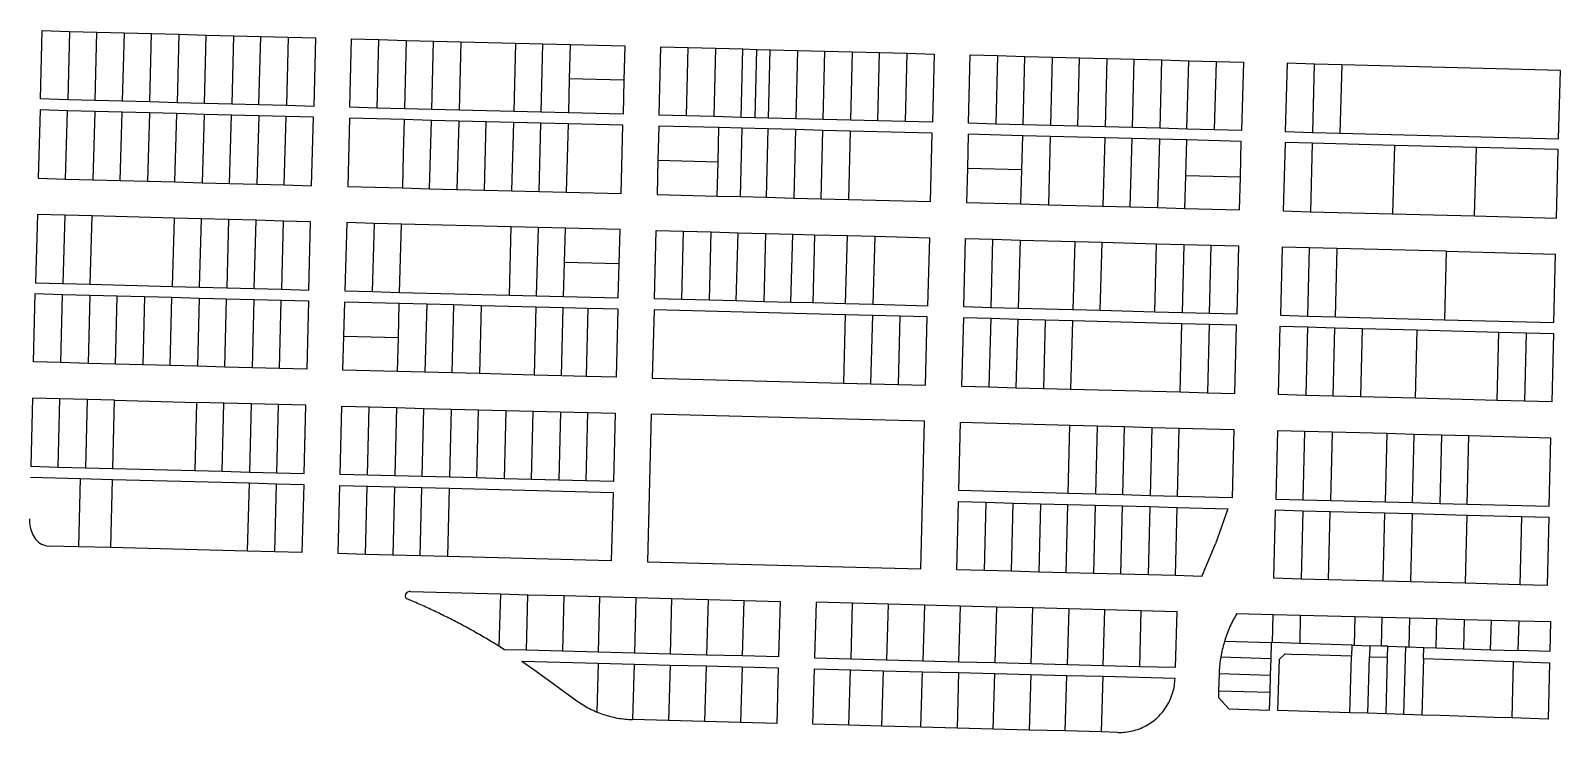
# Model space of a CAD drawing. Header units: inches. Extents: x 486468 to 494399, y 5455955 to 5460553.
# Drawn here: x 490093 to 490946, y 5456046 to 5456437 of the extents above; entities that cross this region are included whole.
import ezdxf

# ---------------------------------------------------------------- set-up
doc = ezdxf.new("R2010")
doc.units = ezdxf.units.IN
doc.header["$MEASUREMENT"] = 0
doc.layers.add('ParcelLines', color=10, linetype='Continuous')

msp = doc.modelspace()

# ---------------------------------------------------------------- linework, layer by layer
at = {"layer": 'ParcelLines', "color": 1}
for p, q in [((490098.775, 5456399.257), (490099.774, 5456437.357)), ((490099.774, 5456437.357), (490114.974, 5456436.947)), ((490114.974, 5456436.947), (490130.224, 5456436.537)), ((490129.225, 5456398.437), (490130.224, 5456436.537)), ((490130.224, 5456436.537), (490145.423, 5456436.127)), ((490145.423, 5456436.127), (490160.673, 5456435.717)), ((490160.673, 5456435.717), (490175.923, 5456435.307)), ((490175.923, 5456435.307), (490174.925, 5456397.207)), ((490175.923, 5456435.307), (490191.123, 5456434.898)), ((490191.123, 5456434.898), (490206.373, 5456434.488)), ((490206.373, 5456434.488), (490205.374, 5456396.388)), ((490206.373, 5456434.488), (490221.573, 5456434.079)), ((490220.574, 5456395.979), (490221.573, 5456434.079)), ((490221.573, 5456434.079), (490236.823, 5456433.669)), ((490236.823, 5456433.669), (490235.824, 5456395.569)), ((490236.823, 5456433.669), (490252.074, 5456433.259)), ((490252.074, 5456433.259), (490251.074, 5456395.159)), ((490271.175, 5456394.61), (490272.174, 5456432.71)), ((490272.174, 5456432.71), (490287.374, 5456432.32)), ((490286.375, 5456394.22), (490287.374, 5456432.32)), ((490287.374, 5456432.32), (490302.624, 5456431.931)), ((490302.624, 5456431.931), (490301.625, 5456393.831)), ((490302.624, 5456431.931), (490317.875, 5456431.541)), ((490316.875, 5456393.441), (490317.875, 5456431.541)), ((490317.875, 5456431.541), (490333.075, 5456431.151)), ((490333.075, 5456431.151), (490332.076, 5456393.051)), ((490333.075, 5456431.151), (490363.524, 5456430.373)), ((490363.524, 5456430.373), (490362.526, 5456392.273)), ((490363.524, 5456430.373), (490378.775, 5456429.983)), ((490377.776, 5456391.883), (490378.775, 5456429.983)), ((490378.775, 5456429.983), (490394.025, 5456429.594)), ((490394.025, 5456429.594), (490393.525, 5456410.564)), ((490394.025, 5456429.594), (490424.475, 5456428.814)), ((490424.475, 5456428.814), (490423.976, 5456409.764)), ((490443.576, 5456390.215), (490444.576, 5456428.315)), ((490444.576, 5456428.315), (490459.776, 5456427.915)), ((490458.827, 5456389.815), (490459.776, 5456427.915)), ((490459.776, 5456427.915), (490475.026, 5456427.516)), ((490475.026, 5456427.516), (490474.027, 5456389.425)), ((490475.026, 5456427.516), (490490.276, 5456427.116)), ((490489.277, 5456389.026), (490490.276, 5456427.116)), ((490490.276, 5456427.116), (490497.876, 5456426.916)), ((490497.876, 5456426.916), (490496.877, 5456388.836)), ((490497.876, 5456426.916), (490505.477, 5456426.716)), ((490504.477, 5456388.636), (490505.477, 5456426.716)), ((490505.477, 5456426.716), (490520.727, 5456426.317)), ((490520.727, 5456426.317), (490519.727, 5456388.236)), ((490520.727, 5456426.317), (490535.927, 5456425.917)), ((490534.978, 5456387.848), (490535.927, 5456425.917)), ((490535.927, 5456425.917), (490551.177, 5456425.518)), ((490551.177, 5456425.518), (490550.178, 5456387.458)), ((490551.177, 5456425.518), (490566.428, 5456425.119)), ((490565.428, 5456387.058), (490566.428, 5456425.119)), ((490566.428, 5456425.119), (490581.628, 5456424.719)), ((490581.628, 5456424.719), (490580.628, 5456386.669)), ((490581.628, 5456424.719), (490596.877, 5456424.319)), ((490596.877, 5456424.319), (490595.879, 5456386.269)), ((490615.979, 5456385.719), (490616.977, 5456423.82)), ((490616.977, 5456423.82), (490632.178, 5456423.42)), ((490632.178, 5456423.42), (490631.179, 5456385.32)), ((490632.178, 5456423.42), (490647.428, 5456423.01)), ((490646.428, 5456384.92), (490647.428, 5456423.01)), ((490647.428, 5456423.01), (490662.628, 5456422.611)), ((490662.628, 5456422.611), (490661.629, 5456384.52)), ((490662.628, 5456422.611), (490677.878, 5456422.201)), ((490676.829, 5456384.121), (490677.878, 5456422.201)), ((490677.878, 5456422.201), (490693.078, 5456421.791)), ((490693.078, 5456421.791), (490692.079, 5456383.721)), ((490693.078, 5456421.791), (490708.279, 5456421.392)), ((490707.279, 5456383.321), (490708.279, 5456421.392)), ((490708.279, 5456421.392), (490723.529, 5456420.982)), ((490723.529, 5456420.982), (490722.53, 5456382.923)), ((490723.529, 5456420.982), (490738.729, 5456420.582)), ((490737.73, 5456382.523), (490738.729, 5456420.582)), ((490738.729, 5456420.582), (490753.979, 5456420.173)), ((490753.979, 5456420.173), (490752.93, 5456382.123)), ((490753.979, 5456420.173), (490769.18, 5456419.773)), ((490769.18, 5456419.773), (490768.18, 5456381.723)), ((490793.58, 5456419.124), (490792.531, 5456381.074)), ((490808.78, 5456418.734), (490793.58, 5456419.124)), ((490807.781, 5456380.674), (490808.78, 5456418.734)), ((490824.03, 5456418.334), (490808.78, 5456418.734)), ((490824.03, 5456418.334), (490822.981, 5456380.284)), ((490945.828, 5456415.176), (490824.03, 5456418.334)), ((490393.525, 5456410.564), (490393.026, 5456391.494)), ((490408.725, 5456410.164), (490393.525, 5456410.564)), ((490423.976, 5456409.764), (490408.725, 5456410.164)), ((490423.976, 5456409.764), (490423.477, 5456390.714)), ((490944.829, 5456377.125), (490945.828, 5456415.176)), ((490113.975, 5456398.847), (490098.775, 5456399.257)), ((490129.225, 5456398.437), (490113.975, 5456398.847)), ((490098.575, 5456393.157), (490097.575, 5456355.057)), ((490113.825, 5456392.747), (490098.575, 5456393.157)), ((490129.075, 5456392.337), (490113.825, 5456392.747)), ((490144.275, 5456391.927), (490129.075, 5456392.337)), ((490144.425, 5456398.027), (490129.225, 5456398.437)), ((490159.525, 5456391.517), (490144.275, 5456391.927)), ((490159.675, 5456397.617), (490144.425, 5456398.027)), ((490174.725, 5456391.108), (490159.525, 5456391.517)), ((490174.925, 5456397.207), (490159.675, 5456397.617)), ((490173.725, 5456353.008), (490174.725, 5456391.108)), ((490189.975, 5456390.698), (490174.725, 5456391.108)), ((490190.124, 5456396.798), (490174.925, 5456397.207)), ((490205.224, 5456390.288), (490189.975, 5456390.698)), ((490205.374, 5456396.388), (490190.124, 5456396.798)), ((490204.225, 5456352.189), (490205.224, 5456390.288)), ((490220.424, 5456389.879), (490205.224, 5456390.288)), ((490220.574, 5456395.979), (490205.374, 5456396.388)), ((490235.824, 5456395.569), (490220.574, 5456395.979)), ((490251.074, 5456395.159), (490235.824, 5456395.569)), ((490286.375, 5456394.22), (490271.175, 5456394.61)), ((490301.625, 5456393.831), (490286.375, 5456394.22)), ((490316.875, 5456393.441), (490301.625, 5456393.831)), ((490332.076, 5456393.051), (490316.875, 5456393.441)), ((490362.526, 5456392.273), (490332.076, 5456393.051)), ((490377.776, 5456391.883), (490362.526, 5456392.273)), ((490393.026, 5456391.494), (490377.776, 5456391.883)), ((490458.827, 5456389.815), (490443.576, 5456390.215)), ((490220.424, 5456389.879), (490219.425, 5456351.779)), ((490235.674, 5456389.469), (490220.424, 5456389.879)), ((490234.676, 5456351.369), (490235.674, 5456389.469)), ((490250.874, 5456389.059), (490235.674, 5456389.469)), ((490249.925, 5456350.959), (490250.874, 5456389.059)), ((490270.974, 5456388.5), (490270.033, 5456350.458)), ((490301.475, 5456387.741), (490270.974, 5456388.5)), ((490316.675, 5456387.361), (490301.475, 5456387.741)), ((490315.676, 5456349.291), (490316.675, 5456387.361)), ((490331.926, 5456386.971), (490316.675, 5456387.361)), ((490331.926, 5456386.971), (490330.926, 5456348.901)), ((490347.176, 5456386.593), (490331.926, 5456386.971)), ((490346.176, 5456348.512), (490347.176, 5456386.593)), ((490362.376, 5456386.203), (490347.176, 5456386.593)), ((490362.376, 5456386.203), (490361.377, 5456348.123)), ((490377.626, 5456385.813), (490362.376, 5456386.203)), ((490376.627, 5456347.733), (490377.626, 5456385.813)), ((490392.827, 5456385.433), (490377.626, 5456385.813)), ((490392.827, 5456385.433), (490391.827, 5456347.343)), ((490423.327, 5456384.664), (490392.827, 5456385.433)), ((490422.328, 5456346.564), (490423.327, 5456384.664)), ((490443.427, 5456384.165), (490442.928, 5456365.114)), ((490476.927, 5456383.285), (490443.427, 5456384.165)), ((490474.027, 5456389.425), (490458.827, 5456389.815)), ((490489.277, 5456389.026), (490474.027, 5456389.425)), ((490476.428, 5456364.215), (490476.927, 5456383.285)), ((490489.727, 5456382.946), (490476.927, 5456383.285)), ((490489.727, 5456382.946), (490488.729, 5456344.845)), ((490496.877, 5456388.836), (490489.277, 5456389.026)), ((490504.327, 5456382.566), (490489.727, 5456382.946)), ((490504.477, 5456388.636), (490496.877, 5456388.836)), ((490503.329, 5456344.467), (490504.327, 5456382.566)), ((490519.578, 5456382.167), (490504.327, 5456382.566)), ((490519.727, 5456388.236), (490504.477, 5456388.636)), ((490519.578, 5456382.167), (490518.579, 5456344.067)), ((490534.778, 5456381.768), (490519.578, 5456382.167)), ((490534.978, 5456387.848), (490519.727, 5456388.236)), ((490533.778, 5456343.667), (490534.778, 5456381.768)), ((490550.028, 5456381.368), (490534.778, 5456381.768)), ((490550.178, 5456387.458), (490534.978, 5456387.848)), ((490565.428, 5456387.058), (490550.178, 5456387.458)), ((490580.628, 5456386.669), (490565.428, 5456387.058)), ((490595.879, 5456386.269), (490580.628, 5456386.669)), ((490631.179, 5456385.32), (490615.979, 5456385.719)), ((490646.428, 5456384.92), (490631.179, 5456385.32)), ((490661.629, 5456384.52), (490646.428, 5456384.92)), ((490676.829, 5456384.121), (490661.629, 5456384.52)), ((490692.079, 5456383.721), (490676.829, 5456384.121)), ((490707.279, 5456383.321), (490692.079, 5456383.721)), ((490722.53, 5456382.923), (490707.279, 5456383.321)), ((490737.73, 5456382.523), (490722.53, 5456382.923)), ((490752.93, 5456382.123), (490737.73, 5456382.523)), ((490768.18, 5456381.723), (490752.93, 5456382.123)), ((490550.028, 5456381.368), (490549.029, 5456343.267)), ((490595.729, 5456380.169), (490550.028, 5456381.368)), ((490594.729, 5456342.068), (490595.729, 5456380.169)), ((490615.829, 5456379.619), (490615.329, 5456360.569)), ((490646.23, 5456378.82), (490615.829, 5456379.619)), ((490645.73, 5456359.77), (490646.23, 5456378.82)), ((490661.479, 5456378.42), (490646.23, 5456378.82)), ((490661.479, 5456378.42), (490660.481, 5456340.351)), ((490691.929, 5456377.621), (490661.479, 5456378.42)), ((490691.929, 5456377.621), (490690.881, 5456339.541)), ((490707.13, 5456377.222), (490691.929, 5456377.621)), ((490706.131, 5456339.142), (490707.13, 5456377.222)), ((490722.33, 5456376.822), (490707.13, 5456377.222)), ((490722.33, 5456376.822), (490721.332, 5456338.742)), ((490737.58, 5456376.423), (490722.33, 5456376.822)), ((490737.03, 5456356.472), (490737.58, 5456376.423)), ((490767.981, 5456375.623), (490737.58, 5456376.423)), ((490767.461, 5456355.673), (490767.981, 5456375.623)), ((490792.381, 5456374.974), (490791.333, 5456336.873)), ((490807.581, 5456374.584), (490792.381, 5456374.974)), ((490792.531, 5456381.074), (490807.781, 5456380.674)), ((490807.581, 5456374.584), (490806.583, 5456336.474)), ((490853.281, 5456373.395), (490807.581, 5456374.584)), ((490807.781, 5456380.674), (490822.981, 5456380.284)), ((490822.981, 5456380.284), (490944.829, 5456377.125)), ((490853.281, 5456373.395), (490852.282, 5456335.284)), ((490898.98, 5456372.205), (490853.281, 5456373.395)), ((490442.928, 5456365.114), (490442.428, 5456346.064)), ((490442.928, 5456365.114), (490476.428, 5456364.215)), ((490897.932, 5456334.105), (490898.98, 5456372.205)), ((490944.629, 5456371.025), (490898.98, 5456372.205)), ((490943.631, 5456332.926), (490944.629, 5456371.025)), ((490475.929, 5456345.185), (490476.428, 5456364.215)), ((490615.329, 5456360.569), (490614.83, 5456341.569)), ((490645.73, 5456359.77), (490615.329, 5456360.569)), ((490645.23, 5456340.759), (490645.73, 5456359.77)), ((490736.532, 5456338.332), (490737.03, 5456356.472)), ((490767.461, 5456355.673), (490737.03, 5456356.472)), ((490097.575, 5456355.057), (490112.825, 5456354.647)), ((490112.825, 5456354.647), (490128.075, 5456354.237)), ((490128.075, 5456354.237), (490143.275, 5456353.827)), ((490143.275, 5456353.827), (490158.525, 5456353.417)), ((490158.525, 5456353.417), (490173.725, 5456353.008)), ((490173.725, 5456353.008), (490188.975, 5456352.598)), ((490188.975, 5456352.598), (490204.225, 5456352.189)), ((490204.225, 5456352.189), (490219.425, 5456351.779)), ((490219.425, 5456351.779), (490234.676, 5456351.369)), ((490234.676, 5456351.369), (490249.925, 5456350.959)), ((490270.033, 5456350.458), (490300.476, 5456349.68)), ((490300.476, 5456349.68), (490315.676, 5456349.291)), ((490315.676, 5456349.291), (490330.926, 5456348.901)), ((490330.926, 5456348.901), (490346.176, 5456348.512)), ((490346.176, 5456348.512), (490361.377, 5456348.123)), ((490361.377, 5456348.123), (490376.627, 5456347.733)), ((490376.627, 5456347.733), (490391.827, 5456347.343)), ((490766.982, 5456337.523), (490767.461, 5456355.673)), ((490391.827, 5456347.343), (490422.328, 5456346.564)), ((490442.428, 5456346.064), (490475.929, 5456345.185)), ((490475.929, 5456345.185), (490488.729, 5456344.845)), ((490488.729, 5456344.845), (490503.329, 5456344.467)), ((490503.329, 5456344.467), (490518.579, 5456344.067)), ((490518.579, 5456344.067), (490533.778, 5456343.667)), ((490533.778, 5456343.667), (490549.029, 5456343.267)), ((490549.029, 5456343.267), (490594.729, 5456342.068)), ((490614.83, 5456341.569), (490645.23, 5456340.759)), ((490645.23, 5456340.759), (490660.481, 5456340.351)), ((490660.481, 5456340.351), (490690.881, 5456339.541)), ((490690.881, 5456339.541), (490706.131, 5456339.142)), ((490706.131, 5456339.142), (490721.332, 5456338.742)), ((490097.076, 5456334.957), (490096.077, 5456296.907)), ((490112.326, 5456334.547), (490097.076, 5456334.957)), ((490127.526, 5456334.137), (490112.326, 5456334.547)), ((490173.225, 5456332.908), (490127.526, 5456334.137)), ((490173.225, 5456332.908), (490172.226, 5456294.858)), ((490188.475, 5456332.498), (490173.225, 5456332.908)), ((490203.675, 5456332.089), (490188.475, 5456332.498)), ((490218.926, 5456331.679), (490203.675, 5456332.089)), ((490234.126, 5456331.269), (490218.926, 5456331.679)), ((490249.376, 5456330.859), (490234.126, 5456331.269)), ((490248.377, 5456292.809), (490249.376, 5456330.859)), ((490721.332, 5456338.742), (490736.532, 5456338.332)), ((490736.532, 5456338.332), (490766.982, 5456337.523)), ((490791.333, 5456336.873), (490806.583, 5456336.474)), ((490806.583, 5456336.474), (490852.282, 5456335.284)), ((490852.282, 5456335.284), (490897.932, 5456334.105)), ((490897.932, 5456334.105), (490943.631, 5456332.926)), ((490269.476, 5456330.36), (490268.477, 5456292.31)), ((490284.726, 5456329.97), (490269.476, 5456330.36)), ((490284.726, 5456329.97), (490283.727, 5456291.92)), ((490299.926, 5456329.58), (490284.726, 5456329.97)), ((490298.928, 5456291.53), (490299.926, 5456329.58)), ((490361.177, 5456328.013), (490299.926, 5456329.58)), ((490360.179, 5456289.963), (490361.177, 5456328.013)), ((490376.077, 5456327.633), (490361.177, 5456328.013)), ((490391.327, 5456327.243), (490376.077, 5456327.633)), ((490390.828, 5456308.213), (490391.327, 5456327.243)), ((490421.778, 5456326.464), (490391.327, 5456327.243)), ((490421.278, 5456307.464), (490421.778, 5456326.464)), ((490440.929, 5456287.914), (490441.928, 5456325.964)), ((490441.928, 5456325.964), (490457.129, 5456325.565)), ((490456.129, 5456287.514), (490457.129, 5456325.565)), ((490457.129, 5456325.565), (490472.379, 5456325.165)), ((490472.379, 5456325.165), (490471.379, 5456287.116)), ((490472.379, 5456325.165), (490487.579, 5456324.766)), ((490486.58, 5456286.716), (490487.579, 5456324.766)), ((490487.579, 5456324.766), (490502.829, 5456324.366)), ((490502.829, 5456324.366), (490501.83, 5456286.316)), ((490502.829, 5456324.366), (490518.08, 5456323.967)), ((490517.03, 5456285.916), (490518.08, 5456323.967)), ((490518.08, 5456323.967), (490530.23, 5456323.647)), ((490530.23, 5456323.647), (490529.23, 5456285.597)), ((490530.23, 5456323.647), (490548.53, 5456323.167)), ((490547.481, 5456285.117), (490548.53, 5456323.167)), ((490548.53, 5456323.167), (490563.729, 5456322.768)), ((490563.729, 5456322.768), (490562.731, 5456284.717)), ((490563.729, 5456322.768), (490594.18, 5456321.968)), ((490594.18, 5456321.968), (490593.182, 5456283.918)), ((490613.281, 5456283.369), (490614.28, 5456321.469)), ((490614.28, 5456321.469), (490629.48, 5456321.069)), ((490628.531, 5456282.969), (490629.48, 5456321.069)), ((490629.48, 5456321.069), (490644.731, 5456320.66)), ((490644.731, 5456320.66), (490643.731, 5456282.57)), ((490644.731, 5456320.66), (490675.181, 5456319.851)), ((490675.181, 5456319.851), (490674.182, 5456281.77)), ((490675.181, 5456319.851), (490690.381, 5456319.451)), ((490689.382, 5456281.371), (490690.381, 5456319.451)), ((490690.381, 5456319.451), (490720.832, 5456318.642)), ((490719.833, 5456280.571), (490720.832, 5456318.642)), ((490720.832, 5456318.642), (490736.032, 5456318.232)), ((490736.032, 5456318.232), (490735.083, 5456280.171)), ((490736.032, 5456318.232), (490751.232, 5456317.832)), ((490750.283, 5456279.772), (490751.232, 5456317.832)), ((490751.232, 5456317.832), (490766.483, 5456317.422)), ((490766.483, 5456317.422), (490765.484, 5456279.373)), ((490790.833, 5456316.773), (490789.834, 5456278.723)), ((490806.033, 5456316.383), (490790.833, 5456316.773)), ((490805.084, 5456278.314), (490806.033, 5456316.383)), ((490821.283, 5456315.984), (490806.033, 5456316.383)), ((490821.283, 5456315.984), (490820.284, 5456277.914)), ((490882.182, 5456314.405), (490821.283, 5456315.984)), ((490882.182, 5456314.405), (490881.183, 5456276.294)), ((490882.182, 5456314.405), (490943.082, 5456312.826)), ((490421.278, 5456307.464), (490390.828, 5456308.213)), ((490420.779, 5456288.414), (490421.278, 5456307.464)), ((490942.082, 5456274.676), (490943.082, 5456312.826)), ((490096.077, 5456296.907), (490111.327, 5456296.497)), ((490111.327, 5456296.497), (490126.526, 5456296.087)), ((490094.928, 5456252.757), (490095.927, 5456290.807)), ((490095.927, 5456290.807), (490111.127, 5456290.407)), ((490110.128, 5456252.357), (490111.127, 5456290.407)), ((490111.127, 5456290.407), (490126.377, 5456289.997)), ((490126.377, 5456289.997), (490125.378, 5456251.957)), ((490126.377, 5456289.997), (490141.626, 5456289.587)), ((490126.526, 5456296.087), (490172.226, 5456294.858)), ((490141.626, 5456289.587), (490156.826, 5456289.187)), ((490156.826, 5456289.187), (490172.076, 5456288.778)), ((490172.076, 5456288.778), (490187.276, 5456288.378)), ((490172.226, 5456294.858), (490187.476, 5456294.448)), ((490187.276, 5456288.378), (490202.526, 5456287.969)), ((490187.476, 5456294.448), (490202.676, 5456294.039)), ((490202.526, 5456287.969), (490217.776, 5456287.569)), ((490202.676, 5456294.039), (490217.926, 5456293.629)), ((490217.926, 5456293.629), (490233.126, 5456293.219)), ((490233.126, 5456293.219), (490248.377, 5456292.809)), ((490268.477, 5456292.31), (490283.727, 5456291.92)), ((490283.727, 5456291.92), (490298.928, 5456291.53)), ((490298.928, 5456291.53), (490360.179, 5456289.963)), ((490360.179, 5456289.963), (490375.078, 5456289.583)), ((490375.078, 5456289.583), (490390.328, 5456289.193)), ((490390.328, 5456289.193), (490420.779, 5456288.414)), ((490456.129, 5456287.514), (490440.929, 5456287.914)), ((490217.776, 5456287.569), (490232.977, 5456287.169)), ((490232.977, 5456287.169), (490248.227, 5456286.759)), ((490248.227, 5456286.759), (490247.227, 5456248.709)), ((490267.827, 5456267.16), (490268.327, 5456286.21)), ((490268.327, 5456286.21), (490298.778, 5456285.44)), ((490298.778, 5456285.44), (490314.028, 5456285.051)), ((490314.028, 5456285.051), (490329.228, 5456284.672)), ((490329.228, 5456284.672), (490344.478, 5456284.282)), ((490344.478, 5456284.282), (490374.929, 5456283.513)), ((490374.929, 5456283.513), (490373.93, 5456245.473)), ((490374.929, 5456283.513), (490390.178, 5456283.133)), ((490390.178, 5456283.133), (490403.878, 5456282.783)), ((490403.878, 5456282.783), (490420.629, 5456282.364)), ((490420.629, 5456282.364), (490419.63, 5456244.313)), ((490440.729, 5456281.814), (490439.731, 5456243.764)), ((490547.331, 5456279.017), (490440.729, 5456281.814)), ((490471.379, 5456287.116), (490456.129, 5456287.514)), ((490486.58, 5456286.716), (490471.379, 5456287.116)), ((490501.83, 5456286.316), (490486.58, 5456286.716)), ((490517.03, 5456285.916), (490501.83, 5456286.316)), ((490529.23, 5456285.597), (490517.03, 5456285.916)), ((490547.481, 5456285.117), (490529.23, 5456285.597)), ((490562.731, 5456284.717), (490547.481, 5456285.117)), ((490593.182, 5456283.918), (490562.731, 5456284.717)), ((490628.531, 5456282.969), (490613.281, 5456283.369)), ((490643.731, 5456282.57), (490628.531, 5456282.969)), ((490674.182, 5456281.77), (490643.731, 5456282.57)), ((490689.382, 5456281.371), (490674.182, 5456281.77)), ((490719.833, 5456280.571), (490689.382, 5456281.371)), ((490735.083, 5456280.171), (490719.833, 5456280.571)), ((490750.283, 5456279.772), (490735.083, 5456280.171)), ((490765.484, 5456279.373), (490750.283, 5456279.772)), ((490547.331, 5456279.017), (490546.332, 5456240.967)), ((490562.581, 5456278.617), (490547.331, 5456279.017)), ((490561.582, 5456240.567), (490562.581, 5456278.617)), ((490577.781, 5456278.217), (490562.581, 5456278.617)), ((490577.781, 5456278.217), (490576.782, 5456240.167)), ((490593.032, 5456277.818), (490577.781, 5456278.217)), ((490592.032, 5456239.768), (490593.032, 5456277.818)), ((490613.132, 5456277.269), (490612.133, 5456239.219)), ((490628.331, 5456276.869), (490613.132, 5456277.269)), ((490628.331, 5456276.869), (490627.333, 5456238.819)), ((490643.582, 5456276.47), (490628.331, 5456276.869)), ((490642.583, 5456238.419), (490643.582, 5456276.47)), ((490658.782, 5456276.07), (490643.582, 5456276.47)), ((490658.782, 5456276.07), (490657.784, 5456238.019)), ((490674.032, 5456275.67), (490658.782, 5456276.07)), ((490673.033, 5456237.62), (490674.032, 5456275.67)), ((490734.883, 5456274.071), (490674.032, 5456275.67)), ((490733.934, 5456236.022), (490734.883, 5456274.071)), ((490750.133, 5456273.672), (490734.883, 5456274.071)), ((490750.133, 5456273.672), (490749.134, 5456235.622)), ((490765.334, 5456273.273), (490750.133, 5456273.672)), ((490764.384, 5456235.222), (490765.334, 5456273.273)), ((490788.735, 5456234.523), (490789.684, 5456272.623)), ((490789.684, 5456272.623), (490804.934, 5456272.223)), ((490789.834, 5456278.723), (490805.084, 5456278.314)), ((490804.934, 5456272.223), (490803.985, 5456234.113)), ((490804.934, 5456272.223), (490820.134, 5456271.824)), ((490805.084, 5456278.314), (490820.284, 5456277.914)), ((490819.185, 5456233.713), (490820.134, 5456271.824)), ((490820.134, 5456271.824), (490835.384, 5456271.424)), ((490820.284, 5456277.914), (490881.183, 5456276.294)), ((490835.384, 5456271.424), (490834.435, 5456233.304)), ((490835.384, 5456271.424), (490865.834, 5456270.624)), ((490881.183, 5456276.294), (490942.082, 5456274.676)), ((490267.328, 5456248.16), (490267.827, 5456267.16)), ((490267.827, 5456267.16), (490298.278, 5456266.41)), ((490865.834, 5456270.624), (490864.834, 5456232.495)), ((490865.834, 5456270.624), (490911.483, 5456269.426)), ((490910.534, 5456231.285), (490911.483, 5456269.426)), ((490911.483, 5456269.426), (490926.733, 5456269.026)), ((490926.733, 5456269.026), (490925.734, 5456230.885)), ((490926.733, 5456269.026), (490941.933, 5456268.626)), ((490941.933, 5456268.626), (490940.983, 5456230.475)), ((490110.128, 5456252.357), (490094.928, 5456252.757)), ((490125.378, 5456251.957), (490110.128, 5456252.357)), ((490140.628, 5456251.547), (490125.378, 5456251.957)), ((490155.828, 5456251.138), (490140.628, 5456251.547)), ((490171.078, 5456250.728), (490155.828, 5456251.138)), ((490186.328, 5456250.329), (490171.078, 5456250.728)), ((490201.527, 5456249.929), (490186.328, 5456250.329)), ((490216.777, 5456249.519), (490201.527, 5456249.929)), ((490231.977, 5456249.119), (490216.777, 5456249.519)), ((490247.227, 5456248.709), (490231.977, 5456249.119)), ((490297.778, 5456247.39), (490267.328, 5456248.16)), ((490313.028, 5456247.002), (490297.778, 5456247.39)), ((490328.229, 5456246.622), (490313.028, 5456247.002)), ((490343.479, 5456246.242), (490328.229, 5456246.622)), ((490373.93, 5456245.473), (490343.479, 5456246.242)), ((490389.18, 5456245.083), (490373.93, 5456245.473)), ((490402.88, 5456244.733), (490389.18, 5456245.083)), ((490419.63, 5456244.313), (490402.88, 5456244.733)), ((490439.731, 5456243.764), (490546.332, 5456240.967)), ((490546.332, 5456240.967), (490561.582, 5456240.567)), ((490561.582, 5456240.567), (490576.782, 5456240.167)), ((490576.782, 5456240.167), (490592.032, 5456239.768)), ((490612.133, 5456239.219), (490627.333, 5456238.819)), ((490627.333, 5456238.819), (490642.583, 5456238.419)), ((490642.583, 5456238.419), (490657.784, 5456238.019)), ((490657.784, 5456238.019), (490673.033, 5456237.62)), ((490673.033, 5456237.62), (490733.934, 5456236.022)), ((490094.378, 5456232.657), (490093.378, 5456194.607)), ((490109.628, 5456232.247), (490094.378, 5456232.657)), ((490108.628, 5456194.207), (490109.628, 5456232.247)), ((490124.878, 5456231.847), (490109.628, 5456232.247)), ((490124.878, 5456231.847), (490123.878, 5456193.807)), ((490140.078, 5456231.437), (490124.878, 5456231.847)), ((490139.078, 5456193.407), (490140.078, 5456231.437)), ((490140.078, 5456231.437), (490185.778, 5456230.219)), ((490201.028, 5456229.819), (490185.778, 5456230.219)), ((490216.228, 5456229.419), (490201.028, 5456229.819)), ((490231.477, 5456229.009), (490216.228, 5456229.419)), ((490230.479, 5456191.009), (490231.477, 5456229.009)), ((490246.678, 5456228.609), (490231.477, 5456229.009)), ((490245.729, 5456190.609), (490246.678, 5456228.609)), ((490733.934, 5456236.022), (490749.134, 5456235.622)), ((490749.134, 5456235.622), (490764.384, 5456235.222)), ((490803.985, 5456234.113), (490788.735, 5456234.523)), ((490819.185, 5456233.713), (490803.985, 5456234.113)), ((490834.435, 5456233.304), (490819.185, 5456233.713)), ((490864.834, 5456232.495), (490834.435, 5456233.304)), ((490910.534, 5456231.285), (490864.834, 5456232.495)), ((490925.734, 5456230.885), (490910.534, 5456231.285)), ((490940.983, 5456230.475), (490925.734, 5456230.885)), ((490265.829, 5456190.06), (490266.778, 5456228.06)), ((490266.778, 5456228.06), (490282.028, 5456227.67)), ((490282.028, 5456227.67), (490297.278, 5456227.29)), ((490297.278, 5456227.29), (490296.28, 5456189.28)), ((490297.278, 5456227.29), (490312.479, 5456226.902)), ((490312.479, 5456226.902), (490327.729, 5456226.522)), ((490327.729, 5456226.522), (490342.929, 5456226.142)), ((490342.929, 5456226.142), (490358.18, 5456225.752)), ((490358.18, 5456225.752), (490357.18, 5456187.722)), ((490358.18, 5456225.752), (490373.43, 5456225.363)), ((490372.43, 5456187.332), (490373.43, 5456225.363)), ((490373.43, 5456225.363), (490388.63, 5456224.983)), ((490388.63, 5456224.983), (490403.88, 5456224.593)), ((490402.881, 5456186.553), (490403.88, 5456224.593)), ((490403.88, 5456224.593), (490419.081, 5456224.213)), ((490419.081, 5456224.213), (490418.081, 5456186.163)), ((490439.181, 5456223.664), (490437.032, 5456141.464)), ((490591.483, 5456219.668), (490439.181, 5456223.664)), ((490589.335, 5456137.417), (490591.483, 5456219.668)), ((490610.584, 5456181.068), (490611.583, 5456219.118)), ((490611.583, 5456219.118), (490672.484, 5456217.519)), ((490671.535, 5456179.44), (490672.484, 5456217.519)), ((490672.484, 5456217.519), (490687.734, 5456217.12)), ((490687.734, 5456217.12), (490686.735, 5456179.04)), ((490687.734, 5456217.12), (490702.934, 5456216.721)), ((490701.986, 5456178.64), (490702.934, 5456216.721)), ((490702.934, 5456216.721), (490718.184, 5456216.321)), ((490718.184, 5456216.321), (490717.186, 5456178.241)), ((490718.184, 5456216.321), (490733.434, 5456215.921)), ((490732.436, 5456177.831), (490733.434, 5456215.921)), ((490733.434, 5456215.921), (490763.885, 5456215.122)), ((490763.885, 5456215.122), (490762.887, 5456177.021)), ((490788.235, 5456214.422), (490787.237, 5456176.373)), ((490803.436, 5456214.022), (490788.235, 5456214.422)), ((490802.487, 5456175.973), (490803.436, 5456214.022)), ((490818.686, 5456213.614), (490803.436, 5456214.022)), ((490818.686, 5456213.614), (490817.687, 5456175.573)), ((490849.136, 5456212.804), (490818.686, 5456213.614)), ((490849.136, 5456212.804), (490848.187, 5456174.763)), ((490864.336, 5456212.404), (490849.136, 5456212.804)), ((490863.387, 5456174.354), (490864.336, 5456212.404)), ((490879.586, 5456211.994), (490864.336, 5456212.404)), ((490879.586, 5456211.994), (490878.636, 5456173.945)), ((490894.785, 5456211.595), (490879.586, 5456211.994)), ((490893.836, 5456173.545), (490894.785, 5456211.595)), ((490940.485, 5456210.376), (490894.785, 5456211.595)), ((490939.536, 5456172.326), (490940.485, 5456210.376)), ((490093.378, 5456194.607), (490108.628, 5456194.207)), ((490108.628, 5456194.207), (490123.878, 5456193.807)), ((490093.228, 5456188.557), (490120.978, 5456187.817)), ((490120.978, 5456187.817), (490138.928, 5456187.337)), ((490123.878, 5456193.807), (490139.078, 5456193.407)), ((490138.928, 5456187.337), (490215.079, 5456185.319)), ((490139.078, 5456193.407), (490184.778, 5456192.209)), ((490184.778, 5456192.209), (490200.028, 5456191.809)), ((490200.028, 5456191.809), (490215.229, 5456191.409)), ((490215.229, 5456191.409), (490230.479, 5456191.009)), ((490230.479, 5456191.009), (490245.729, 5456190.609)), ((490281.03, 5456189.67), (490265.829, 5456190.06)), ((490296.28, 5456189.28), (490281.03, 5456189.67)), ((490311.479, 5456188.891), (490296.28, 5456189.28)), ((490326.73, 5456188.502), (490311.479, 5456188.891)), ((490341.93, 5456188.112), (490326.73, 5456188.502)), ((490357.18, 5456187.722), (490341.93, 5456188.112)), ((490372.43, 5456187.332), (490357.18, 5456187.722)), ((490387.631, 5456186.943), (490372.43, 5456187.332)), ((490402.881, 5456186.553), (490387.631, 5456186.943)), ((490418.081, 5456186.163), (490402.881, 5456186.553)), ((490215.079, 5456185.319), (490230.329, 5456184.909)), ((490229.329, 5456146.909), (490230.329, 5456184.909)), ((490230.329, 5456184.909), (490245.529, 5456184.509)), ((490245.529, 5456184.509), (490244.53, 5456146.51)), ((490264.68, 5456145.96), (490265.63, 5456183.96)), ((490265.63, 5456183.96), (490280.88, 5456183.57)), ((490280.88, 5456183.57), (490296.13, 5456183.18)), ((490296.13, 5456183.18), (490295.131, 5456145.161)), ((490296.13, 5456183.18), (490311.33, 5456182.791)), ((490310.331, 5456144.761), (490311.33, 5456182.791)), ((490311.33, 5456182.791), (490326.58, 5456182.402)), ((490326.58, 5456182.402), (490325.581, 5456144.362)), ((490326.58, 5456182.402), (490417.931, 5456180.063)), ((490417.931, 5456180.063), (490416.933, 5456141.963)), ((490671.535, 5456179.44), (490610.584, 5456181.068)), ((490686.735, 5456179.04), (490671.535, 5456179.44)), ((490701.986, 5456178.64), (490686.735, 5456179.04)), ((490717.186, 5456178.241), (490701.986, 5456178.64)), ((490732.436, 5456177.831), (490717.186, 5456178.241)), ((490762.887, 5456177.021), (490732.436, 5456177.831)), ((490609.435, 5456136.918), (490610.434, 5456174.968)), ((490610.434, 5456174.968), (490625.684, 5456174.558)), ((490625.684, 5456174.558), (490624.686, 5456136.508)), ((490625.684, 5456174.558), (490640.885, 5456174.158)), ((490639.886, 5456136.108), (490640.885, 5456174.158)), ((490640.885, 5456174.158), (490656.135, 5456173.749)), ((490656.135, 5456173.749), (490655.136, 5456135.698)), ((490656.135, 5456173.749), (490671.385, 5456173.35)), ((490670.386, 5456135.3), (490671.385, 5456173.35)), ((490671.385, 5456173.35), (490686.585, 5456172.95)), ((490686.585, 5456172.95), (490685.586, 5456134.89)), ((490686.585, 5456172.95), (490701.836, 5456172.54)), ((490700.836, 5456134.49), (490701.836, 5456172.54)), ((490701.836, 5456172.54), (490717.036, 5456172.14)), ((490717.036, 5456172.14), (490716.086, 5456134.08)), ((490717.036, 5456172.14), (490732.286, 5456171.731)), ((490731.287, 5456133.68), (490732.286, 5456171.731)), ((490732.286, 5456171.731), (490760.538, 5456170.979)), ((490760.538, 5456170.979), (490753.695, 5456151.483)), ((490786.138, 5456132.222), (490787.087, 5456170.273)), ((490787.087, 5456170.273), (490802.338, 5456169.873)), ((490787.237, 5456176.373), (490802.487, 5456175.973)), ((490802.338, 5456169.873), (490801.338, 5456131.822)), ((490802.338, 5456169.873), (490817.537, 5456169.473)), ((490802.487, 5456175.973), (490817.687, 5456175.573)), ((490816.588, 5456131.423), (490817.537, 5456169.473)), ((490817.537, 5456169.473), (490847.987, 5456168.673)), ((490817.687, 5456175.573), (490848.187, 5456174.763)), ((490847.038, 5456130.623), (490847.987, 5456168.673)), ((490847.987, 5456168.673), (490863.237, 5456168.274)), ((490848.187, 5456174.763), (490863.387, 5456174.354)), ((490863.387, 5456174.354), (490878.636, 5456173.945)), ((490878.636, 5456173.945), (490893.836, 5456173.545)), ((490893.836, 5456173.545), (490939.536, 5456172.326)), ((490863.237, 5456168.274), (490862.287, 5456130.224)), ((490863.237, 5456168.274), (490893.686, 5456167.475)), ((490893.686, 5456167.475), (490892.737, 5456129.425)), ((490893.686, 5456167.475), (490924.136, 5456166.675)), ((490924.136, 5456166.675), (490923.186, 5456128.625)), ((490924.136, 5456166.675), (490939.386, 5456166.276)), ((490939.386, 5456166.276), (490938.436, 5456128.225)), ((490745.915, 5456133.288), (490753.695, 5456151.483)), ((490119.979, 5456149.777), (490103.73, 5456150.207)), ((490137.929, 5456149.308), (490119.979, 5456149.777)), ((490214.079, 5456147.309), (490137.929, 5456149.308)), ((490229.329, 5456146.909), (490214.079, 5456147.309)), ((490244.53, 5456146.51), (490229.329, 5456146.909)), ((490279.88, 5456145.56), (490264.68, 5456145.96)), ((490295.131, 5456145.161), (490279.88, 5456145.56)), ((490310.331, 5456144.761), (490295.131, 5456145.161)), ((490325.581, 5456144.362), (490310.331, 5456144.761)), ((490416.933, 5456141.963), (490325.581, 5456144.362)), ((490437.032, 5456141.464), (490589.335, 5456137.417)), ((490624.686, 5456136.508), (490609.435, 5456136.918)), ((490639.886, 5456136.108), (490624.686, 5456136.508)), ((490655.136, 5456135.698), (490639.886, 5456136.108)), ((490670.386, 5456135.3), (490655.136, 5456135.698)), ((490685.586, 5456134.89), (490670.386, 5456135.3)), ((490700.836, 5456134.49), (490685.586, 5456134.89)), ((490716.086, 5456134.08), (490700.836, 5456134.49)), ((490731.287, 5456133.68), (490716.086, 5456134.08)), ((490745.915, 5456133.288), (490731.287, 5456133.68)), ((490801.338, 5456131.822), (490786.138, 5456132.222)), ((490816.588, 5456131.423), (490801.338, 5456131.822)), ((490847.038, 5456130.623), (490816.588, 5456131.423)), ((490862.287, 5456130.224), (490847.038, 5456130.623)), ((490892.737, 5456129.425), (490862.287, 5456130.224)), ((490923.186, 5456128.625), (490892.737, 5456129.425)), ((490938.436, 5456128.225), (490923.186, 5456128.625)), ((490305.081, 5456124.811), (490355.082, 5456123.492)), ((490355.082, 5456123.492), (490370.332, 5456123.082)), ((490370.332, 5456123.082), (490390.433, 5456122.553)), ((490390.433, 5456122.553), (490389.633, 5456091.573)), ((490390.433, 5456122.553), (490410.533, 5456122.024)), ((490409.734, 5456091.054), (490410.533, 5456122.024)), ((490410.533, 5456122.024), (490430.633, 5456121.494)), ((490430.633, 5456121.494), (490429.834, 5456090.524)), ((490430.633, 5456121.494), (490450.734, 5456120.964)), ((490449.884, 5456089.994), (490450.734, 5456120.964)), ((490450.734, 5456120.964), (490470.834, 5456120.425)), ((490470.834, 5456120.425), (490469.985, 5456089.465)), ((490470.834, 5456120.425), (490490.934, 5456119.895)), ((490490.085, 5456088.935), (490490.934, 5456119.895)), ((490490.934, 5456119.895), (490511.034, 5456119.365)), ((490511.034, 5456119.365), (490510.135, 5456088.415)), ((490531.134, 5456118.866), (490530.236, 5456087.816)), ((490551.235, 5456118.337), (490531.134, 5456118.866)), ((490551.235, 5456118.337), (490550.336, 5456087.297)), ((490571.335, 5456117.807), (490551.235, 5456118.337)), ((490570.435, 5456086.777), (490571.335, 5456117.807)), ((490591.435, 5456117.277), (490571.335, 5456117.807)), ((490591.435, 5456117.277), (490590.536, 5456086.257)), ((490611.536, 5456116.748), (490591.435, 5456117.277)), ((490610.636, 5456085.737), (490611.536, 5456116.748)), ((490631.636, 5456116.218), (490611.536, 5456116.748)), ((490631.636, 5456116.218), (490630.737, 5456085.218)), ((490651.737, 5456115.688), (490631.636, 5456116.218)), ((490650.837, 5456084.698), (490651.737, 5456115.688)), ((490671.837, 5456115.159), (490651.737, 5456115.688)), ((490671.837, 5456115.159), (490670.937, 5456084.178)), ((490691.937, 5456114.63), (490671.837, 5456115.159)), ((490691.038, 5456083.66), (490691.937, 5456114.63)), ((490712.088, 5456114.1), (490691.937, 5456114.63)), ((490712.088, 5456114.1), (490711.188, 5456083.14)), ((490732.188, 5456113.57), (490712.088, 5456114.1)), ((490731.288, 5456082.62), (490732.188, 5456113.57)), ((490765.539, 5456112.621), (490785.689, 5456112.102)), ((490785.339, 5456096.402), (490785.689, 5456112.102)), ((490785.689, 5456112.102), (490800.888, 5456111.702)), ((490800.888, 5456111.702), (490800.539, 5456095.912)), ((490800.888, 5456111.702), (490831.338, 5456110.913)), ((490831.338, 5456110.913), (490830.939, 5456094.923)), ((490831.338, 5456110.913), (490846.538, 5456110.513)), ((490846.139, 5456094.434), (490846.538, 5456110.513)), ((490846.538, 5456110.513), (490861.738, 5456110.124)), ((490861.738, 5456110.124), (490861.339, 5456093.944)), ((490861.738, 5456110.124), (490876.937, 5456109.724)), ((490876.539, 5456093.454), (490876.937, 5456109.724)), ((490876.937, 5456109.724), (490892.137, 5456109.324)), ((490892.137, 5456109.324), (490891.738, 5456092.954)), ((490892.137, 5456109.324), (490907.387, 5456108.925)), ((490906.938, 5456092.445), (490907.387, 5456108.925)), ((490907.387, 5456108.925), (490922.587, 5456108.535)), ((490922.587, 5456108.535), (490922.138, 5456091.955)), ((490922.587, 5456108.535), (490940.386, 5456108.075)), ((490940.386, 5456108.075), (490939.938, 5456091.375)), ((490369.583, 5456092.092), (490357.433, 5456092.412)), ((490389.633, 5456091.573), (490369.583, 5456092.092)), ((490758.689, 5456097.271), (490784.689, 5456096.422)), ((490784.689, 5456096.422), (490784.419, 5456087.372)), ((490785.339, 5456096.402), (490784.689, 5456096.422)), ((490800.539, 5456095.912), (490785.339, 5456096.402)), ((490829.638, 5456094.966), (490800.539, 5456095.912)), ((490829.638, 5456094.966), (490829.439, 5456088.772)), ((490829.638, 5456094.966), (490830.939, 5456094.923)), ((490830.939, 5456094.923), (490839.689, 5456094.623)), ((490839.689, 5456094.623), (490839.489, 5456088.523)), ((490846.139, 5456094.434), (490839.689, 5456094.623)), ((490849.689, 5456094.324), (490846.139, 5456094.434)), ((490849.539, 5456088.224), (490849.689, 5456094.324)), ((490849.689, 5456094.324), (490859.739, 5456093.994)), ((490858.639, 5456056.364), (490859.739, 5456093.994)), ((490859.739, 5456093.994), (490861.339, 5456093.944)), ((490861.339, 5456093.944), (490869.739, 5456093.674)), ((490869.569, 5456087.584), (490869.739, 5456093.674)), ((490869.739, 5456093.674), (490876.539, 5456093.454)), ((490876.539, 5456093.454), (490891.738, 5456092.954)), ((490891.738, 5456092.954), (490906.938, 5456092.445)), ((490906.938, 5456092.445), (490922.138, 5456091.955)), ((490939.938, 5456091.375), (490922.138, 5456091.955)), ((490367.083, 5456086.062), (490409.584, 5456084.944)), ((490367.083, 5456086.062), (490375.133, 5456080.412)), ((490409.734, 5456091.054), (490389.633, 5456091.573)), ((490409.584, 5456084.944), (490408.884, 5456057.754)), ((490409.584, 5456084.944), (490429.684, 5456084.414)), ((490429.834, 5456090.524), (490409.734, 5456091.054)), ((490429.684, 5456084.414), (490428.684, 5456053.514)), ((490429.684, 5456084.414), (490449.734, 5456083.894)), ((490449.884, 5456089.994), (490429.834, 5456090.524)), ((490449.734, 5456083.894), (490448.785, 5456052.974)), ((490449.734, 5456083.894), (490469.835, 5456083.365)), ((490469.985, 5456089.465), (490449.884, 5456089.994)), ((490469.835, 5456083.365), (490468.885, 5456052.445)), ((490469.835, 5456083.365), (490489.885, 5456082.845)), ((490490.085, 5456088.935), (490469.985, 5456089.465)), ((490510.135, 5456088.415), (490490.085, 5456088.935)), ((490530.236, 5456087.816), (490550.336, 5456087.297)), ((490550.336, 5456087.297), (490570.435, 5456086.777)), ((490570.435, 5456086.777), (490590.536, 5456086.257)), ((490590.536, 5456086.257), (490610.636, 5456085.737)), ((490610.636, 5456085.737), (490630.737, 5456085.218)), ((490630.737, 5456085.218), (490650.837, 5456084.698)), ((490650.837, 5456084.698), (490670.937, 5456084.178)), ((490670.937, 5456084.178), (490691.038, 5456083.66)), ((490691.038, 5456083.66), (490711.188, 5456083.14)), ((490784.419, 5456087.372), (490756.559, 5456088.27)), ((490784.419, 5456087.372), (490784.139, 5456078.272)), ((490788.39, 5456058.622), (490789.339, 5456087.172)), ((490792.489, 5456090.072), (490789.339, 5456087.172)), ((490792.489, 5456090.072), (490799.49, 5456089.822)), ((490829.439, 5456088.772), (490799.49, 5456089.822)), ((490828.54, 5456057.332), (490829.439, 5456088.772)), ((490838.59, 5456057.003), (490839.489, 5456088.523)), ((490839.489, 5456088.523), (490849.539, 5456088.224)), ((490848.639, 5456056.684), (490849.539, 5456088.224)), ((490869.569, 5456087.584), (490868.689, 5456056.034)), ((490869.569, 5456087.584), (490919.738, 5456085.875)), ((490918.888, 5456054.426), (490919.738, 5456085.875)), ((490919.738, 5456085.875), (490939.788, 5456085.175)), ((490939.788, 5456085.175), (490938.938, 5456053.776)), ((490375.133, 5456080.412), (490397.734, 5456063.964)), ((490489.885, 5456082.845), (490488.985, 5456051.905)), ((490489.885, 5456082.845), (490509.985, 5456082.315)), ((490509.985, 5456082.315), (490509.086, 5456051.365)), ((490529.186, 5456050.866), (490530.086, 5456081.716)), ((490530.086, 5456081.716), (490550.186, 5456081.207)), ((490549.287, 5456050.337), (490550.186, 5456081.207)), ((490550.186, 5456081.207), (490568.437, 5456080.737)), ((490568.437, 5456080.737), (490567.537, 5456049.857)), ((490568.437, 5456080.737), (490590.386, 5456080.167)), ((490589.487, 5456049.267), (490590.386, 5456080.167)), ((490590.386, 5456080.167), (490610.486, 5456079.657)), ((490610.486, 5456079.657), (490609.588, 5456048.737)), ((490610.486, 5456079.657), (490630.587, 5456079.148)), ((490629.688, 5456048.208), (490630.587, 5456079.148)), ((490630.587, 5456079.148), (490650.687, 5456078.628)), ((490650.687, 5456078.628), (490649.788, 5456047.678)), ((490650.687, 5456078.628), (490670.787, 5456078.118)), ((490669.889, 5456047.148), (490670.787, 5456078.118)), ((490670.787, 5456078.118), (490690.888, 5456077.6)), ((490690.888, 5456077.6), (490689.988, 5456046.619)), ((490690.888, 5456077.6), (490731.088, 5456076.57)), ((490711.188, 5456083.14), (490731.288, 5456082.62)), ((490755.639, 5456079.17), (490755.349, 5456069.42)), ((490755.639, 5456079.17), (490784.139, 5456078.272)), ((490784.139, 5456078.272), (490783.839, 5456068.522)), ((490755.349, 5456069.42), (490755.239, 5456065.77)), ((490783.839, 5456068.522), (490755.349, 5456069.42)), ((490783.839, 5456068.522), (490783.54, 5456058.772)), ((490755.239, 5456065.77), (490761.039, 5456059.47)), ((490761.039, 5456059.47), (490783.54, 5456058.772)), ((490828.54, 5456057.332), (490788.39, 5456058.622)), ((490448.785, 5456052.974), (490428.684, 5456053.514)), ((490468.885, 5456052.445), (490448.785, 5456052.974)), ((490488.985, 5456051.905), (490468.885, 5456052.445)), ((490509.086, 5456051.365), (490488.985, 5456051.905)), ((490549.287, 5456050.337), (490529.186, 5456050.866)), ((490567.537, 5456049.857), (490549.287, 5456050.337)), ((490589.487, 5456049.267), (490567.537, 5456049.857)), ((490609.588, 5456048.737), (490589.487, 5456049.267)), ((490838.59, 5456057.003), (490828.54, 5456057.332)), ((490848.639, 5456056.684), (490838.59, 5456057.003)), ((490858.639, 5456056.364), (490848.639, 5456056.684)), ((490868.689, 5456056.034), (490858.639, 5456056.364)), ((490938.938, 5456053.776), (490918.888, 5456054.426)), ((490629.688, 5456048.208), (490609.588, 5456048.737)), ((490649.788, 5456047.678), (490629.688, 5456048.208)), ((490669.889, 5456047.148), (490649.788, 5456047.678)), ((490689.988, 5456046.619), (490669.889, 5456047.148)), ((490699.238, 5456046.369), (490689.988, 5456046.619))]:
    msp.add_line(p, q, dxfattribs=at)
for points in [[(490114.974, 5456436.947), (490113.975, 5456398.857), (490113.975, 5456398.847)], [(490145.423, 5456436.127), (490145.423, 5456436.107), (490144.425, 5456398.027)], [(490159.675, 5456397.617), (490160.673, 5456435.707), (490160.673, 5456435.717)], [(490190.124, 5456396.798), (490190.124, 5456396.808), (490191.123, 5456434.898)], [(490112.825, 5456354.647), (490112.825, 5456354.657), (490113.825, 5456392.747)], [(490129.075, 5456392.337), (490128.075, 5456354.257), (490128.075, 5456354.237)], [(490143.275, 5456353.827), (490144.275, 5456391.907), (490144.275, 5456391.927)], [(490159.525, 5456391.517), (490159.525, 5456391.507), (490158.525, 5456353.417)], [(490189.975, 5456390.698), (490188.975, 5456352.608), (490188.975, 5456352.598)], [(490423.477, 5456390.714), (490408.227, 5456391.104), (490393.026, 5456391.494)], [(490301.475, 5456387.741), (490300.975, 5456368.711), (490300.476, 5456349.68)], [(490112.326, 5456334.547), (490111.327, 5456296.507), (490111.327, 5456296.497)], [(490126.526, 5456296.087), (490126.526, 5456296.107), (490127.526, 5456334.137)], [(490187.476, 5456294.448), (490187.476, 5456294.458), (490188.475, 5456332.498)], [(490203.675, 5456332.089), (490202.676, 5456294.059), (490202.676, 5456294.039)], [(490217.926, 5456293.629), (490217.926, 5456293.659), (490218.926, 5456331.679)], [(490234.126, 5456331.269), (490233.126, 5456293.259), (490233.126, 5456293.219)], [(490376.077, 5456327.633), (490375.078, 5456289.613), (490375.078, 5456289.583)], [(490390.328, 5456289.193), (490390.328, 5456289.213), (490390.828, 5456308.213)], [(490140.628, 5456251.547), (490140.628, 5456251.557), (490141.626, 5456289.587)], [(490156.826, 5456289.187), (490156.826, 5456289.157), (490155.828, 5456251.138)], [(490171.078, 5456250.728), (490172.076, 5456288.758), (490172.076, 5456288.778)], [(490187.276, 5456288.378), (490187.276, 5456288.358), (490186.328, 5456250.329)], [(490201.527, 5456249.929), (490202.526, 5456287.959), (490202.526, 5456287.969)], [(490217.776, 5456287.569), (490217.776, 5456287.559), (490216.777, 5456249.519)], [(490231.977, 5456249.119), (490232.977, 5456287.159), (490232.977, 5456287.169)], [(490298.278, 5456266.41), (490298.778, 5456285.41), (490298.778, 5456285.44)], [(490314.028, 5456285.051), (490313.028, 5456247.012), (490313.028, 5456247.002)], [(490328.229, 5456246.622), (490329.228, 5456284.662), (490329.228, 5456284.672)], [(490344.478, 5456284.282), (490344.478, 5456284.262), (490343.479, 5456246.262), (490343.479, 5456246.242)], [(490389.18, 5456245.083), (490390.178, 5456283.113), (490390.178, 5456283.133)], [(490403.878, 5456282.783), (490403.878, 5456282.763), (490402.88, 5456244.763), (490402.88, 5456244.733)], [(490297.778, 5456247.39), (490297.778, 5456247.41), (490298.278, 5456266.41)], [(490185.778, 5456230.219), (490185.778, 5456230.209), (490184.778, 5456192.209)], [(490200.028, 5456191.809), (490201.028, 5456229.809), (490201.028, 5456229.819)], [(490216.228, 5456229.419), (490216.228, 5456229.409), (490215.229, 5456191.409)], [(490281.03, 5456189.67), (490282.028, 5456227.66), (490282.028, 5456227.67)], [(490311.479, 5456188.891), (490311.479, 5456188.911), (490312.479, 5456226.902)], [(490327.729, 5456226.522), (490327.729, 5456226.512), (490326.73, 5456188.512), (490326.73, 5456188.502)], [(490341.93, 5456188.112), (490342.929, 5456226.112), (490342.929, 5456226.142)], [(490388.63, 5456224.983), (490388.63, 5456224.963), (490387.631, 5456186.943)], [(490120.978, 5456187.817), (490120.978, 5456187.807), (490119.979, 5456149.777)], [(490137.929, 5456149.308), (490138.928, 5456187.307), (490138.928, 5456187.337)], [(490215.079, 5456185.319), (490215.079, 5456185.309), (490214.079, 5456147.309)], [(490279.88, 5456145.56), (490280.88, 5456183.56), (490280.88, 5456183.57)], [(490092.63, 5456165.257), (490092.64, 5456164.177), (490092.7, 5456163.097), (490092.83, 5456162.017), (490093.03, 5456160.957), (490093.28, 5456159.907), (490093.59, 5456158.867), (490093.97, 5456157.847), (490094.4, 5456156.857), (490094.89, 5456155.897), (490095.43, 5456154.957)], [(490095.43, 5456154.957), (490096.06, 5456154.047), (490096.79, 5456153.207), (490097.6, 5456152.457), (490098.5, 5456151.807), (490099.46, 5456151.247), (490100.47, 5456150.817), (490101.53, 5456150.487), (490102.62, 5456150.287), (490103.73, 5456150.207)], [(490305.081, 5456124.811), (490304.181, 5456124.861), (490303.041, 5456124.361), (490302.281, 5456123.361), (490302.101, 5456122.131), (490302.531, 5456120.961)], [(490354.322, 5456094.342), (490353.932, 5456094.582), (490353.062, 5456095.122), (490352.202, 5456095.652), (490351.332, 5456096.182), (490350.452, 5456096.712), (490349.582, 5456097.242), (490348.712, 5456097.762), (490347.832, 5456098.282), (490346.962, 5456098.802), (490346.082, 5456099.322), (490345.202, 5456099.832), (490344.312, 5456100.342), (490343.432, 5456100.852), (490342.552, 5456101.362), (490341.662, 5456101.862), (490340.772, 5456102.362), (490339.892, 5456102.862), (490339.002, 5456103.352), (490338.102, 5456103.852), (490337.212, 5456104.342), (490336.322, 5456104.832), (490335.422, 5456105.312), (490334.522, 5456105.792), (490333.622, 5456106.272), (490332.722, 5456106.752), (490331.822, 5456107.232), (490330.922, 5456107.702), (490330.022, 5456108.172), (490329.112, 5456108.642), (490328.202, 5456109.102), (490327.302, 5456109.562), (490326.392, 5456110.022), (490325.472, 5456110.482), (490324.562, 5456110.942), (490323.652, 5456111.392), (490322.732, 5456111.842), (490321.822, 5456112.282), (490320.902, 5456112.732), (490319.982, 5456113.172), (490319.062, 5456113.612), (490318.142, 5456114.042), (490317.222, 5456114.482), (490316.302, 5456114.912), (490315.371, 5456115.332), (490314.451, 5456115.762), (490313.521, 5456116.182), (490312.591, 5456116.602), (490311.661, 5456117.021), (490310.731, 5456117.431), (490309.801, 5456117.851), (490308.861, 5456118.251), (490307.931, 5456118.661), (490306.991, 5456119.061), (490306.061, 5456119.471), (490305.121, 5456119.861), (490302.531, 5456120.961)], [(490355.082, 5456123.492), (490355.082, 5456123.462), (490354.332, 5456094.362), (490354.322, 5456094.342)], [(490369.583, 5456092.092), (490369.583, 5456092.112), (490370.332, 5456123.062), (490370.332, 5456123.082)], [(490765.539, 5456112.621), (490765.009, 5456111.731), (490764.499, 5456110.831), (490763.999, 5456109.921), (490763.509, 5456109.001), (490763.039, 5456108.081), (490762.579, 5456107.151), (490762.129, 5456106.211), (490761.699, 5456105.271), (490761.289, 5456104.321), (490760.879, 5456103.371), (490760.489, 5456102.401), (490760.119, 5456101.441), (490759.759, 5456100.461), (490759.409, 5456099.491), (490759.079, 5456098.501), (490758.769, 5456097.521), (490758.689, 5456097.271)], [(490357.433, 5456092.412), (490357.383, 5456092.412), (490356.523, 5456092.962), (490355.663, 5456093.502), (490354.793, 5456094.042), (490354.322, 5456094.342)], [(490758.689, 5456097.271), (490758.459, 5456096.521), (490758.179, 5456095.531), (490757.909, 5456094.531), (490757.649, 5456093.521), (490757.409, 5456092.51), (490757.179, 5456091.5), (490756.969, 5456090.49), (490756.769, 5456089.47), (490756.589, 5456088.45), (490756.559, 5456088.27)], [(490756.559, 5456088.27), (490756.419, 5456087.42), (490756.269, 5456086.4), (490756.129, 5456085.37), (490756.009, 5456084.34), (490755.909, 5456083.31), (490755.819, 5456082.28), (490755.739, 5456081.24), (490755.679, 5456080.21), (490755.639, 5456079.17)], [(490699.238, 5456046.369), (490700.258, 5456046.359), (490701.268, 5456046.379), (490702.288, 5456046.429), (490703.298, 5456046.52), (490704.308, 5456046.64), (490705.308, 5456046.8), (490706.308, 5456046.99), (490707.298, 5456047.21), (490708.288, 5456047.46), (490709.258, 5456047.74), (490710.228, 5456048.06), (490711.178, 5456048.4), (490712.118, 5456048.78), (490713.048, 5456049.19), (490713.968, 5456049.63), (490714.868, 5456050.1), (490715.759, 5456050.6), (490716.619, 5456051.13), (490717.479, 5456051.68), (490718.309, 5456052.27), (490719.119, 5456052.88), (490719.909, 5456053.51), (490720.679, 5456054.17), (490721.429, 5456054.86), (490722.159, 5456055.57), (490722.859, 5456056.31), (490723.539, 5456057.06), (490724.189, 5456057.84), (490724.819, 5456058.64), (490725.419, 5456059.46), (490725.989, 5456060.3), (490726.529, 5456061.16), (490727.049, 5456062.03), (490727.539, 5456062.93), (490727.999, 5456063.83), (490728.419, 5456064.75), (490728.819, 5456065.69), (490729.189, 5456066.64), (490729.519, 5456067.59), (490729.829, 5456068.56), (490730.099, 5456069.54), (490730.339, 5456070.53), (490730.549, 5456071.52), (490730.718, 5456072.53), (490730.858, 5456073.53), (490730.968, 5456074.54), (490731.048, 5456075.55), (490731.088, 5456076.57)], [(490397.734, 5456063.964), (490398.584, 5456063.364), (490399.434, 5456062.784), (490400.304, 5456062.224), (490401.184, 5456061.674), (490402.074, 5456061.144), (490402.974, 5456060.624), (490403.884, 5456060.124), (490404.794, 5456059.644), (490405.724, 5456059.174), (490406.654, 5456058.734), (490407.604, 5456058.304), (490408.554, 5456057.884), (490408.884, 5456057.754)], [(490408.884, 5456057.754), (490409.514, 5456057.494), (490410.474, 5456057.114), (490411.444, 5456056.754), (490412.424, 5456056.414), (490413.414, 5456056.094), (490414.404, 5456055.794), (490415.394, 5456055.504), (490416.394, 5456055.234), (490417.404, 5456054.994), (490418.414, 5456054.764), (490419.424, 5456054.554), (490420.444, 5456054.364), (490421.464, 5456054.184), (490422.494, 5456054.034), (490423.524, 5456053.894), (490424.554, 5456053.784), (490425.584, 5456053.684), (490426.614, 5456053.614), (490427.644, 5456053.554), (490428.684, 5456053.514)], [(490918.888, 5456054.426), (490908.839, 5456054.744), (490898.789, 5456055.064), (490888.789, 5456055.394), (490878.739, 5456055.714), (490868.689, 5456056.034)]]:
    msp.add_lwpolyline(points, dxfattribs=at)

doc.saveas('drawing.dxf')
